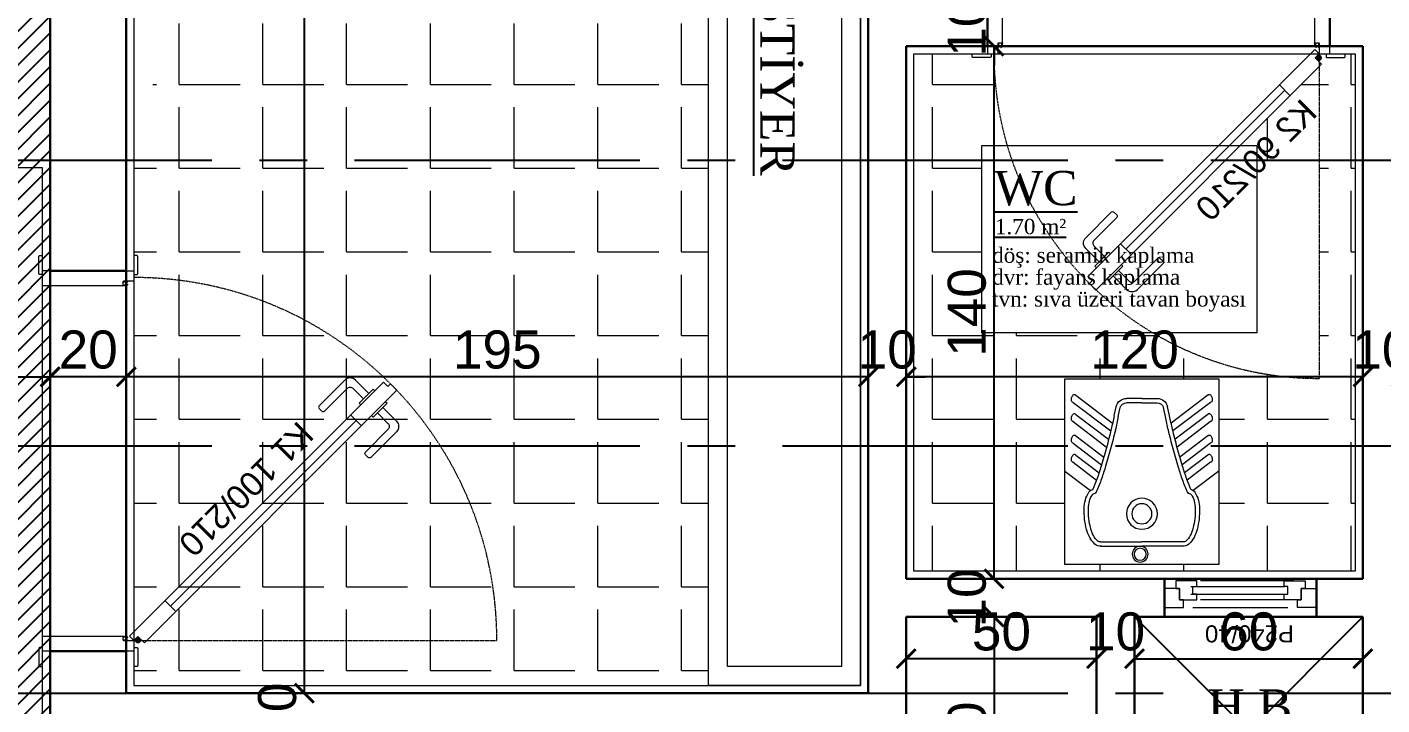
# Model space of a CAD drawing. Header units: millimetres. Extents: x 2778 to 13672, y 1832 to 5175.
# Drawn here: x 6415.5 to 6771.6, y 3662.1 to 3840.2 of the extents above; entities that cross this region are included whole.
import ezdxf

# ---------------------------------------------------------------- set-up
doc = ezdxf.new("R2010")
doc.units = ezdxf.units.MM
for name, pattern in [('CENTER2', [112.5, 75, -12.5, 12.5, -12.5]), ('DASHDOT2', [12.7, 6.35, -3.175, 0, -3.175]), ('DOTX2', [0.5, 0, -0.5])]:
    doc.linetypes.add(name, pattern=pattern)
for name, color, linetype in [('0-HSL-HTC', 7, 'Continuous'), ('7-DCR-FRN', 8, 'Continuous'), ('İÇÖLÇÜ', 7, 'Continuous'), ('Yazi', 7, 'Continuous')]:
    doc.layers.add(name, color=color, linetype=linetype)
for name, color, linetype, lineweight in [('aks', 251, 'DASHDOT2', 35), ('duvar', 232, 'Continuous', 30), ('ince', 37, 'Continuous', 0), ('iz', 1, 'DOTX2', 20), ('kapı', 3, 'Continuous', 18), ('pencere', 4, 'Continuous', 18), ('sıva iç', 21, 'Continuous', 0), ('tefriş', 252, 'Continuous', 5), ('yazı', 11, 'Continuous', 20), ('z - tarama', 251, 'Continuous', 18), ('ölçü dış', 192, 'Continuous', 20), ('ÖLÇÜ İÇ', 7, 'Continuous', 9)]:
    doc.layers.add(name, color=color, linetype=linetype, lineweight=lineweight)
doc.styles.get("Standard").update_dxf_attribs({"font": 'arial.ttf'})
doc.styles.add('Times roman', font='times.ttf')
doc.dimstyles.new('zulay iç ölçü', dxfattribs={"dimtxt": 10, "dimasz": 5, "dimexe": 0.18, "dimexo": 0, "dimgap": 2, "dimtad": 3, "dimdec": 0, "dimzin": 0, "dimdsep": 46, "dimtxsty": 'Standard', "dimblk": 'ARCHTICK', "dimcen": 0.09, "dimse1": 1, "dimse2": 1, "dimadec": 0, "dimazin": 0, "dimtfac": 1, "dimtdec": 0, "dimtix": 1, "dimtofl": 0, "dimtmove": 0, "dimatfit": 3, "dimldrblk": 'ARCHTICK', "dimfxl": 1, "dimtolj": 1, "dimtzin": 0, "dimarcsym": 0})
pattern_1 = [(0, (-1057024.51, 409725.164), (0, 22), [16, -6]), (90, (-1057024.51, 409725.164), (-22, 1e-15), [16, -6])]

# ---------------------------------------------------------------- blocks, each defined once
blk = doc.blocks.new('_ArchTick')
at = {"color": 0, "linetype": 'ByBlock', "const_width": 0.15}
blk.add_lwpolyline([(-0.5, -0.5), (0.5, 0.5)], dxfattribs=at)
blk = doc.blocks.new('*D2125')
at = {"layer": 'Defpoints', "color": 0, "transparency": 16777216}
for p in [(6669.64, 3685.23), (6669.6, 3625.23), (6669.64, 3625.23)]:
    blk.add_point(p, dxfattribs=at)
at = {"layer": 'ÖLÇÜ İÇ', "color": 0, "lineweight": -2, "transparency": 16777216}
blk.add_line((6669.64, 3685.23), (6669.64, 3625.23), dxfattribs=at)
at = {"layer": 'ÖLÇÜ İÇ', "color": 0, "lineweight": -2, "transparency": 16777216, "xscale": 5, "yscale": 5, "zscale": 5}
for p, rotation in [((6669.64, 3685.23), 90), ((6669.64, 3625.23), 270)]:
    blk.add_blockref('_ArchTick', p, dxfattribs=dict(at, rotation=rotation))
at = {"layer": 'ÖLÇÜ İÇ', "color": 0, "transparency": 16777216, "insert": (6662.54, 3655.23), "char_height": 10, "attachment_point": 5, "rotation": 90}
blk.add_mtext('\\A1;60', dxfattribs=at)
blk = doc.blocks.new('sadsfsfsf')
at = {"layer": 'ince'}
for p, q in [((0.7, 0), (-0.7, 0)), ((0, 0.7), (0, -0.7))]:
    blk.add_line(p, q, dxfattribs=at)
for radius in [0.6, 0.45]:
    blk.add_circle((0, 0), radius, dxfattribs=at)
blk = doc.blocks.new('eddeded')
at = {"layer": 'duvar'}
for p, q in [((-48.21, 54.38), (-38.21, 54.38)), ((-48.21, -35.62), (-38.21, -35.62))]:
    blk.add_line(p, q, dxfattribs=at)
at = {"layer": 'ince'}
blk.add_line((-26.6, -23.78), (15.13, 17.96), dxfattribs=at)
for points in [[(-50.21, 53.38), (-50.96, 53.38, -0.414214), (-51.21, 53.63), (-51.21, 58.13, -0.414214), (-50.96, 58.38), (-50.21, 58.38)], [(-36.21, 53.38), (-35.46, 53.38, 0.414214), (-35.21, 53.63), (-35.21, 58.13, 0.414214), (-35.46, 58.38), (-36.21, 58.38)], [(-50.21, -34.62), (-50.96, -34.62, 0.414214), (-51.21, -34.87), (-51.21, -39.37, 0.414214), (-50.96, -39.62), (-50.21, -39.62)], [(-36.21, -34.62), (-35.46, -34.62, -0.414214), (-35.21, -34.87), (-35.21, -39.37, -0.414214), (-35.46, -39.62), (-36.21, -39.62)]]:
    blk.add_lwpolyline(points, format="xyb", dxfattribs=at)
for points in [[(-39.11, 51.33), (-39.11, 50.38), (-37.81, 50.68), (-37.81, 50.81, -0.112206), (-37.91, 50.76), (-38.72, 50.57, -0.482314), (-39.02, 50.82), (-39.02, 51.24, -0.414214), (-38.77, 51.49), (-37.97, 51.49, -0.170049), (-37.81, 51.43), (-37.81, 51.58), (-38.86, 51.58, 0.414214)], [(17.08, 23.59), (18.49, 25), (14.96, 28.54, 0.414214), (12.13, 28.54), (5.41, 21.82, 0.414214), (5.41, 21.11), (6.12, 20.4, 0.414214), (6.83, 20.4), (12.84, 26.41, -0.414214), (14.25, 26.41)], [(20.76, 19.91), (22.17, 21.32), (25.71, 17.79, -0.414214), (25.71, 14.96), (18.99, 8.24, -0.414214), (18.28, 8.24), (17.58, 8.95, -0.414214), (17.58, 9.66), (23.59, 15.67, 0.414214), (23.59, 17.08)], [(-39.11, -31.62), (-39.11, -32.57, 0.414214), (-38.86, -32.82), (-37.81, -32.82), (-37.81, -32.67, -0.170049), (-37.97, -32.73), (-38.77, -32.73, -0.414214), (-39.02, -32.48), (-39.02, -32.06, -0.482314), (-38.72, -31.81), (-37.91, -32, -0.112206), (-37.81, -32.05), (-37.81, -31.92)]]:
    blk.add_lwpolyline(points, format="xyb", close=True, dxfattribs=at)
for points in [[(20.04, 25.7), (19.62, 26.12), (15.96, 22.47), (16.38, 22.04)], [(22.87, 22.87), (23.29, 22.44), (19.64, 18.79), (19.21, 19.21)]]:
    blk.add_lwpolyline(points, dxfattribs=at)
at = {"layer": 'iz', "ltscale": 0.1}
for p, q in [((-48.21, -35.62), (-48.21, 54.38)), ((-38.21, -35.62), (-38.21, 54.38)), ((-36.21, -32.82), (49.19, -32.82))]:
    blk.add_line(p, q, dxfattribs=at)
blk.add_arc((-36.22, -32.83), 85.41, 0.0042, 89.9958, dxfattribs=at)
at = {"layer": 'kapı'}
for p, q in [((13.72, 19.37), (16.54, 16.54)), ((-28.02, -22.36), (-25.19, -25.19))]:
    blk.add_line(p, q, dxfattribs=at)
for points in [[(-36.21, 54.38), (-36.21, 51.58), (-38.86, 51.58, 0.414214), (-39.11, 51.33), (-39.11, 50.38), (-50.21, 50.38), (-50.21, 54.38)], [(-50.21, -35.62), (-50.21, -31.62), (-39.11, -31.62), (-39.11, -32.57, 0.414214), (-38.86, -32.82), (-36.21, -32.82), (-36.21, -35.62), (-36.21, -35.62)]]:
    blk.add_lwpolyline(points, format="xyb", dxfattribs=at)
blk.add_lwpolyline([(-36.21, -32.82), (-35.15, -31.76), (-33.46, -33.46), (25.87, 25.87), (24.17, 27.57), (23.47, 26.86), (22.33, 27.99), (-37.35, -31.69), (-36.21, -32.82)], dxfattribs=at)
at = {"layer": 'sıva iç'}
for p, q in [((-48.21, 54.38), (-50.21, 54.38)), ((-38.21, 54.38), (-36.21, 54.38)), ((-48.21, -35.62), (-50.21, -35.62)), ((-36.21, -35.62), (-38.21, -35.62))]:
    blk.add_line(p, q, dxfattribs=at)
at = {"layer": 'ölçü dış'}
blk.add_line((-38.21, -35.62), (-48.21, -35.62), dxfattribs=at)
at = {"layer": 'ince', "rotation": 90}
blk.add_blockref('sadsfsfsf', (-35.15, -32.82), dxfattribs=at)
at = {"layer": 'yazı'}
blk.add_text('K2 90/210', height=6.328, rotation=45, dxfattribs=at).set_placement((-20.24, -32.71))
blk = doc.blocks.new('4545')
at = {"layer": 'duvar'}
for p, q in [((1011935.67, -373952.46), (1011935.67, -373932.46)), ((1012035.67, -373952.46), (1012035.67, -373932.46))]:
    blk.add_line(p, q, dxfattribs=at)
at = {"layer": 'ince'}
blk.add_line((1012023.82, -373920.85), (1011975.02, -373872.05), dxfattribs=at)
for points in [[(1011973.07, -373866.42), (1011971.65, -373865.01), (1011975.19, -373861.47, -0.414214), (1011978.02, -373861.47), (1011984.73, -373868.19, -0.414214), (1011984.73, -373868.9), (1011984.03, -373869.6, -0.414214), (1011983.32, -373869.6), (1011977.31, -373863.59, 0.414214), (1011975.89, -373863.59)], [(1011969.39, -373870.1), (1011967.98, -373868.68), (1011964.44, -373872.22, 0.414214), (1011964.44, -373875.05), (1011971.16, -373881.76, 0.414214), (1011971.86, -373881.76), (1011972.57, -373881.06, 0.414214), (1011972.57, -373880.35), (1011966.56, -373874.34, -0.414214), (1011966.56, -373872.93)], [(1011938.72, -373933.36), (1011939.67, -373933.36), (1011939.37, -373932.06), (1011939.24, -373932.06, -0.112206), (1011939.29, -373932.16), (1011939.47, -373932.97, -0.482314), (1011939.23, -373933.27), (1011938.81, -373933.27, -0.414214), (1011938.56, -373933.02), (1011938.56, -373932.22, -0.170049), (1011938.61, -373932.06), (1011938.47, -373932.06), (1011938.47, -373933.11, 0.414214)], [(1012031.67, -373933.36), (1012032.62, -373933.36, 0.414214), (1012032.87, -373933.11), (1012032.87, -373932.06), (1012032.72, -373932.06, -0.170049), (1012032.77, -373932.22), (1012032.77, -373933.02, -0.414214), (1012032.52, -373933.27), (1012032.1, -373933.27, -0.482314), (1012031.86, -373932.97), (1012032.05, -373932.16, -0.112206), (1012032.09, -373932.06), (1012031.97, -373932.06)]]:
    blk.add_lwpolyline(points, format="xyb", close=True, dxfattribs=at)
for points in [[(1011970.11, -373864.31), (1011970.53, -373863.89), (1011974.19, -373867.54), (1011973.76, -373867.97)], [(1011967.28, -373867.14), (1011966.85, -373867.56), (1011970.51, -373871.22), (1011970.93, -373870.79)]]:
    blk.add_lwpolyline(points, dxfattribs=at)
for points in [[(1011936.67, -373930.46), (1011936.67, -373929.71, 0.414214), (1011936.42, -373929.46), (1011931.92, -373929.46, 0.414214), (1011931.67, -373929.71), (1011931.67, -373930.46)], [(1012034.67, -373930.46), (1012034.67, -373929.71, -0.414214), (1012034.92, -373929.46), (1012039.42, -373929.46, -0.414214), (1012039.67, -373929.71), (1012039.67, -373930.46)], [(1011936.67, -373954.46), (1011936.67, -373955.21, -0.414214), (1011936.42, -373955.46), (1011931.92, -373955.46, -0.414214), (1011931.67, -373955.21), (1011931.67, -373954.46)], [(1012034.67, -373954.46), (1012034.67, -373955.21, 0.414214), (1012034.92, -373955.46), (1012039.42, -373955.46, 0.414214), (1012039.67, -373955.21), (1012039.67, -373954.46)]]:
    blk.add_lwpolyline(points, format="xyb", dxfattribs=at)
at = {"layer": 'iz', "ltscale": 0.1}
for p, q in [((1012032.87, -373930.46), (1012032.87, -373835.06)), ((1012035.67, -373932.46), (1011935.67, -373932.46)), ((1012035.67, -373952.46), (1011935.67, -373952.46))]:
    blk.add_line(p, q, dxfattribs=at)
blk.add_arc((1012032.87, -373930.46), 95.4, 90, 180, dxfattribs=at)
at = {"layer": 'kapı'}
for p, q in [((1011973.6, -373873.46), (1011976.43, -373870.63)), ((1012022.41, -373922.27), (1012025.24, -373919.44))]:
    blk.add_line(p, q, dxfattribs=at)
blk.add_lwpolyline([(1012032.87, -373930.46), (1012031.81, -373929.4), (1012033.5, -373927.71), (1011967.11, -373861.31), (1011965.41, -373863), (1011966.12, -373863.71), (1011964.98, -373864.84), (1012031.73, -373931.59), (1012032.87, -373930.46)], dxfattribs=at)
for points in [[(1011935.67, -373930.46), (1011938.47, -373930.46), (1011938.47, -373933.11, 0.414214), (1011938.72, -373933.36), (1011939.67, -373933.36), (1011939.67, -373954.46), (1011935.67, -373954.46)], [(1012035.67, -373954.46), (1012031.67, -373954.46), (1012031.67, -373933.36), (1012032.62, -373933.36, 0.414214), (1012032.87, -373933.11), (1012032.87, -373930.46), (1012035.67, -373930.46), (1012035.67, -373930.46)]]:
    blk.add_lwpolyline(points, format="xyb", dxfattribs=at)
at = {"layer": 'sıva iç'}
for p, q in [((1011935.67, -373932.46), (1011935.67, -373930.46)), ((1012035.67, -373930.46), (1012035.67, -373932.46)), ((1011935.67, -373952.46), (1011935.67, -373954.46)), ((1012035.67, -373952.46), (1012035.67, -373954.46))]:
    blk.add_line(p, q, dxfattribs=at)
at = {"layer": 'ince', "rotation": 180}
blk.add_blockref('sadsfsfsf', (1012032.87, -373929.4), dxfattribs=at)
at = {"layer": 'yazı'}
blk.add_text('K1 100/210', height=6.328, rotation=315, dxfattribs=at).set_placement((1011974.88, -373887.22))
blk = doc.blocks.new('cvbhmgmh')
at = {"layer": 'tefriş'}
for p, q in [((24.25, 0), (-24.25, 0)), ((-24.25, 0), (-24.25, -58.5)), ((24.25, -58.5), (24.25, 0)), ((-12.98, -5.83), (0, -5.83)), ((-12.98, -7.17), (0, -7.17)), ((12.98, -5.83), (0, -5.83)), ((12.98, -7.17), (0, -7.17)), ((-24.25, -29.39), (-16.2, -23.29)), ((-14.62, -22.5), (-14.75, -22.5)), ((14.62, -22.5), (14.75, -22.5)), ((24.25, -29.39), (16.2, -23.29)), ((-21.68, -32.22), (-14.27, -26.61)), ((-20.82, -34.49), (-13.48, -28.94)), ((20.82, -34.49), (13.48, -28.94)), ((21.68, -32.22), (14.27, -26.61)), ((-21.68, -38.25), (-12.7, -31.46)), ((-20.82, -40.53), (-11.99, -33.85)), ((20.82, -40.53), (11.99, -33.85)), ((21.68, -38.25), (12.7, -31.46)), ((-21.68, -45.04), (-11.1, -37.04)), ((21.68, -45.04), (11.1, -37.04)), ((-21.68, -51.08), (-9.81, -42.09)), ((-20.82, -47.32), (-10.46, -39.48)), ((21.68, -51.08), (9.81, -42.09)), ((20.82, -47.32), (10.46, -39.48)), ((-20.82, -53.35), (-9.23, -44.58)), ((-8.74, -46.93), (-8.09, -49.75)), ((-7.43, -46.63), (-6.79, -49.45)), ((7.43, -46.63), (6.79, -49.45)), ((8.74, -46.93), (8.09, -49.75)), ((20.82, -53.35), (9.23, -44.58)), ((0, -51), (-4.84, -51)), ((0, -51), (4.84, -51)), ((0, -52.34), (-4.84, -52.34)), ((0, -52.34), (4.84, -52.34)), ((-24.25, -58.5), (24.25, -58.5))]:
    blk.add_line(p, q, dxfattribs=at)
for centre, radius in [((-0.53, -3.27), 2.51), ((-0.53, -3.27), 1.89), ((0, -16), 4.88), ((0, -16), 3.16)]:
    blk.add_circle(centre, radius, dxfattribs=at)
for centre, radius, start, end in [((-10.06, -11.81), 7.15, 131.6261, 153.1042), ((-10.06, -11.81), 5.82, 131.6261, 153.1042), ((-13.12, -8.37), 2.55, 83.4266, 131.6261), ((-13.12, -8.37), 1.21, 83.4266, 131.6261), ((13.12, -8.37), 2.55, 48.3739, 96.5734), ((13.12, -8.37), 1.21, 48.3739, 96.5734), ((10.06, -11.81), 5.82, 26.8958, 48.3739), ((10.06, -11.81), 7.15, 26.8958, 48.3739), ((3.95, -16.89), 22.13, 164.705, 173.4266), ((-4.75, -14.51), 13.11, 153.1042, 164.705), ((3.95, -16.89), 20.8, 164.705, 173.4266), ((-4.75, -14.51), 11.77, 153.1042, 164.705), ((4.75, -14.51), 11.77, 15.295, 26.8958), ((-3.95, -16.89), 20.8, 6.5734, 15.295), ((4.75, -14.51), 13.11, 15.295, 26.8958), ((-3.95, -16.89), 22.13, 6.5734, 15.295), ((3.95, -16.89), 22.13, 173.4266, 182.1481), ((3.95, -16.89), 20.8, 173.4266, 182.1481), ((-3.95, -16.89), 20.8, 357.8519, 6.5734), ((-3.95, -16.89), 22.13, 357.8519, 6.5734), ((-5.07, -17.23), 13.11, 182.1481, 193.749), ((-10.85, -18.64), 7.15, 193.749, 215.2271), ((-5.07, -17.23), 11.77, 182.1481, 193.749), ((-10.85, -18.64), 5.82, 193.749, 215.2271), ((10.85, -18.64), 5.82, 324.7729, 346.251), ((5.07, -17.23), 11.77, 346.251, 357.8519), ((10.85, -18.64), 7.15, 324.7729, 346.251), ((5.07, -17.23), 13.11, 346.251, 357.8519), ((-14.61, -21.3), 2.55, 215.2271, 250.9857), ((-14.61, -21.3), 1.21, 215.2271, 263.4266), ((-52.37, -40.26), 40.46, 19.2527, 24.1501), ((-14.69, -22.74), 0.248, 74.8258, 105.1742), ((-14.69, -22.74), 0.248, 24.9415, 74.8258), ((-52.37, -40.26), 41.8, 19.2527, 24.9415), ((52.37, -40.26), 41.8, 155.0585, 160.7473), ((52.37, -40.26), 40.46, 155.8499, 160.7473), ((14.69, -22.74), 0.248, 105.1742, 155.0585), ((14.69, -22.74), 0.248, 74.8258, 105.1742), ((14.61, -21.3), 1.21, 276.5734, 324.7729), ((14.61, -21.3), 2.55, 289.0143, 324.7729), ((-111.11, -60.78), 102.69, 16.8659, 19.2527), ((-111.11, -60.78), 104.03, 16.8659, 19.2527), ((111.11, -60.78), 104.03, 160.7473, 163.1341), ((111.11, -60.78), 102.69, 160.7473, 163.1341), ((-20.74, -33.17), 1.46, 161.3493, 178.1131), ((-20.02, -33.19), 2.19, 178.1131, 191.7977), ((-20.02, -33.19), 2.19, 191.7977, 205.4823), ((-21.23, -33), 0.945, 136.968, 161.3493), ((-20.67, -33.5), 1.46, 205.4823, 222.2461), ((-21.59, -32.67), 0.462, 101.7977, 136.968), ((-209.7, -90.67), 205.71, 15.1742, 16.8659), ((-209.7, -90.67), 207.05, 15.1742, 16.8659), ((209.7, -90.67), 207.05, 163.1341, 164.8258), ((209.7, -90.67), 205.71, 163.1341, 164.8258), ((21.59, -32.67), 0.462, 43.032, 78.2023), ((20.67, -33.5), 1.46, 317.7539, 334.5177), ((21.23, -33), 0.945, 18.6507, 43.032), ((20.02, -33.19), 2.19, 334.5177, 348.2023), ((20.74, -33.17), 1.46, 1.8869, 18.6507), ((20.02, -33.19), 2.19, 348.2023, 1.8869), ((-21.23, -39.04), 0.945, 136.968, 161.3493), ((-21.59, -38.71), 0.462, 101.7977, 136.968), ((-21.05, -33.85), 0.945, 222.2461, 246.6274), ((-21.25, -34.29), 0.462, 246.6274, 281.7977), ((-21.25, -34.29), 0.462, 281.7977, 316.968), ((-21.6, -33.96), 0.945, 316.968, 326.1177), ((-209.7, -90.67), 205.71, 13.4824, 15.1742), ((-209.7, -90.67), 207.05, 13.4824, 15.1742), ((209.7, -90.67), 207.05, 164.8258, 166.5176), ((209.7, -90.67), 205.71, 164.8258, 166.5176), ((21.6, -33.96), 0.945, 213.8823, 223.032), ((21.25, -34.29), 0.462, 223.032, 258.2023), ((21.25, -34.29), 0.462, 258.2023, 293.3726), ((21.05, -33.85), 0.945, 293.3726, 317.7539), ((21.59, -38.71), 0.462, 43.032, 78.2023), ((21.23, -39.04), 0.945, 18.6507, 43.032), ((-20.74, -39.2), 1.46, 161.3493, 178.1131), ((-20.02, -39.22), 2.19, 178.1131, 191.7977), ((-20.02, -39.22), 2.19, 191.7977, 205.4823), ((-20.67, -39.54), 1.46, 205.4823, 222.2461), ((-21.05, -39.88), 0.945, 222.2461, 246.6274), ((-21.25, -40.33), 0.462, 246.6274, 281.7977), ((-21.25, -40.33), 0.462, 281.7977, 316.968), ((-21.6, -40), 0.945, 316.968, 326.1177), ((-109.52, -66.65), 104.03, 11.0956, 13.4824), ((109.52, -66.65), 104.03, 166.5176, 168.9044), ((21.6, -40), 0.945, 213.8823, 223.032), ((21.25, -40.33), 0.462, 223.032, 258.2023), ((21.25, -40.33), 0.462, 258.2023, 293.3726), ((21.05, -39.88), 0.945, 293.3726, 317.7539), ((20.67, -39.54), 1.46, 317.7539, 334.5177), ((20.02, -39.22), 2.19, 334.5177, 348.2023), ((20.74, -39.2), 1.46, 1.8869, 18.6507), ((20.02, -39.22), 2.19, 348.2023, 1.8869), ((-20.74, -45.99), 1.46, 161.3493, 178.1131), ((-20.02, -46.01), 2.19, 178.1131, 191.7977), ((-20.02, -46.01), 2.19, 191.7977, 205.4823), ((-21.23, -45.83), 0.945, 136.968, 161.3493), ((-20.67, -46.33), 1.46, 205.4823, 222.2461), ((-21.59, -45.5), 0.462, 101.7977, 136.968), ((-109.52, -66.65), 102.69, 11.0956, 13.4824), ((109.52, -66.65), 102.69, 166.5176, 168.9044), ((21.59, -45.5), 0.462, 43.032, 78.2023), ((20.67, -46.33), 1.46, 317.7539, 334.5177), ((21.23, -45.83), 0.945, 18.6507, 43.032), ((20.02, -46.01), 2.19, 334.5177, 348.2023), ((20.74, -45.99), 1.46, 1.8869, 18.6507), ((20.02, -46.01), 2.19, 348.2023, 1.8869), ((-21.23, -51.86), 0.945, 136.968, 161.3493), ((-21.59, -51.53), 0.462, 101.7977, 136.968), ((-21.05, -46.67), 0.945, 222.2461, 246.6274), ((-21.25, -47.12), 0.462, 246.6274, 281.7977), ((-21.25, -47.12), 0.462, 281.7977, 316.968), ((-21.6, -46.79), 0.945, 316.968, 326.1177), ((-4.84, -49), 3.34, 192.9449, 270), ((-4.84, -49), 2, 192.9449, 270), ((4.84, -49), 2, 270, 347.0551), ((4.84, -49), 3.34, 270, 347.0551), ((21.6, -46.79), 0.945, 213.8823, 223.032), ((21.25, -47.12), 0.462, 223.032, 258.2023), ((21.25, -47.12), 0.462, 258.2023, 293.3726), ((21.05, -46.67), 0.945, 293.3726, 317.7539), ((21.59, -51.53), 0.462, 43.032, 78.2023), ((21.23, -51.86), 0.945, 18.6507, 43.032), ((-20.74, -52.03), 1.46, 161.3493, 178.1131), ((-20.02, -52.05), 2.19, 178.1131, 191.7977), ((-20.02, -52.05), 2.19, 191.7977, 205.4823), ((-20.67, -52.36), 1.46, 205.4823, 222.2461), ((-21.05, -52.71), 0.945, 222.2461, 246.6274), ((-21.25, -53.15), 0.462, 246.6274, 281.7977), ((-21.25, -53.15), 0.462, 281.7977, 316.968), ((-21.6, -52.82), 0.945, 316.968, 326.1177), ((21.6, -52.82), 0.945, 213.8823, 223.032), ((21.25, -53.15), 0.462, 223.032, 258.2023), ((21.25, -53.15), 0.462, 258.2023, 293.3726), ((21.05, -52.71), 0.945, 293.3726, 317.7539), ((20.67, -52.36), 1.46, 317.7539, 334.5177), ((20.02, -52.05), 2.19, 334.5177, 348.2023), ((20.74, -52.03), 1.46, 1.8869, 18.6507), ((20.02, -52.05), 2.19, 348.2023, 1.8869)]:
    blk.add_arc(centre, radius, start, end, dxfattribs=at)
blk = doc.blocks.new('*U318')
at = {"layer": '7-DCR-FRN', "lineweight": 9}
for points in [[(350, 40), (350, 0), (0, 0), (0, 40)], [(350, 40), (350, 0), (0, 0), (0, 40)], [(345, 35), (345, 5), (5, 5), (5, 35)]]:
    blk.add_lwpolyline(points, close=True, dxfattribs=at)
blk = doc.blocks.new('*D2379')
at = {"layer": 'Defpoints', "color": 0, "transparency": 16777216}
for p in [(6486.7, 3665.23), (6488.38, 3665.23), (6486.7, 3655.23)]:
    blk.add_point(p, dxfattribs=at)
at = {"layer": 'ÖLÇÜ İÇ', "color": 0, "lineweight": -2, "transparency": 16777216}
for p, q in [((6488.38, 3665.23), (6488.38, 3670.23)), ((6488.38, 3655.23), (6488.38, 3650.23))]:
    blk.add_line(p, q, dxfattribs=at)
at = {"layer": 'ÖLÇÜ İÇ', "color": 0, "lineweight": -2, "transparency": 16777216, "xscale": 5, "yscale": 5, "zscale": 5}
for p, rotation in [((6488.38, 3665.23), 270), ((6488.38, 3655.23), 90)]:
    blk.add_blockref('_ArchTick', p, dxfattribs=dict(at, rotation=rotation))
at = {"layer": 'ÖLÇÜ İÇ', "color": 0, "transparency": 16777216, "insert": (6481.28, 3660.23), "char_height": 10, "attachment_point": 5, "rotation": 90}
blk.add_mtext('\\A1;10', dxfattribs=at)
blk = doc.blocks.new('*D2380')
at = {"layer": 'Defpoints', "color": 0, "transparency": 16777216}
for p in [(6488.38, 4145.23), (6488.38, 4145.23), (6486.7, 3665.23)]:
    blk.add_point(p, dxfattribs=at)
at = {"layer": 'ÖLÇÜ İÇ', "color": 0, "lineweight": -2, "transparency": 16777216}
blk.add_line((6488.38, 3665.23), (6488.38, 4145.23), dxfattribs=at)
at = {"layer": 'ÖLÇÜ İÇ', "color": 0, "lineweight": -2, "transparency": 16777216, "xscale": 5, "yscale": 5, "zscale": 5}
for p, rotation in [((6488.38, 4145.23), 90), ((6488.38, 3665.23), 270)]:
    blk.add_blockref('_ArchTick', p, dxfattribs=dict(at, rotation=rotation))
at = {"layer": 'ÖLÇÜ İÇ', "color": 0, "transparency": 16777216, "insert": (6481.28, 3905.23), "char_height": 10, "attachment_point": 5, "rotation": 90}
blk.add_mtext('\\A1;480', dxfattribs=at)
blk = doc.blocks.new('*D2384')
at = {"layer": 'Defpoints', "color": 0, "transparency": 16777216}
for p in [(6669.64, 3695.23), (6669.64, 3695.23), (6669.6, 3685.23)]:
    blk.add_point(p, dxfattribs=at)
at = {"layer": 'ÖLÇÜ İÇ', "color": 0, "lineweight": -2, "transparency": 16777216}
for p, q in [((6669.64, 3695.23), (6669.64, 3700.23)), ((6669.64, 3685.23), (6669.64, 3680.23))]:
    blk.add_line(p, q, dxfattribs=at)
at = {"layer": 'ÖLÇÜ İÇ', "color": 0, "lineweight": -2, "transparency": 16777216, "xscale": 5, "yscale": 5, "zscale": 5}
for p, rotation in [((6669.64, 3695.23), 270), ((6669.64, 3685.23), 90)]:
    blk.add_blockref('_ArchTick', p, dxfattribs=dict(at, rotation=rotation))
at = {"layer": 'ÖLÇÜ İÇ', "color": 0, "transparency": 16777216, "insert": (6662.54, 3690.23), "char_height": 10, "attachment_point": 5, "rotation": 90}
blk.add_mtext('\\A1;10', dxfattribs=at)
blk = doc.blocks.new('*D2385')
at = {"layer": 'Defpoints', "color": 0, "transparency": 16777216}
for p in [(6664.11, 3835.23), (6669.64, 3835.23), (6669.64, 3695.23)]:
    blk.add_point(p, dxfattribs=at)
at = {"layer": 'ÖLÇÜ İÇ', "color": 0, "lineweight": -2, "transparency": 16777216}
blk.add_line((6669.64, 3695.23), (6669.64, 3835.23), dxfattribs=at)
at = {"layer": 'ÖLÇÜ İÇ', "color": 0, "lineweight": -2, "transparency": 16777216, "xscale": 5, "yscale": 5, "zscale": 5}
for p, rotation in [((6669.64, 3835.23), 90), ((6669.64, 3695.23), 270)]:
    blk.add_blockref('_ArchTick', p, dxfattribs=dict(at, rotation=rotation))
at = {"layer": 'ÖLÇÜ İÇ', "color": 0, "transparency": 16777216, "insert": (6662.54, 3765.23), "char_height": 10, "attachment_point": 5, "rotation": 90}
blk.add_mtext('\\A1;140', dxfattribs=at)
blk = doc.blocks.new('*D2386')
at = {"layer": 'Defpoints', "color": 0, "transparency": 16777216}
for p in [(6662.86, 3845.23), (6669.64, 3845.23), (6664.11, 3835.23)]:
    blk.add_point(p, dxfattribs=at)
at = {"layer": 'ÖLÇÜ İÇ', "color": 0, "lineweight": -2, "transparency": 16777216}
for p, q in [((6669.64, 3845.23), (6669.64, 3850.23)), ((6669.64, 3835.23), (6669.64, 3830.23))]:
    blk.add_line(p, q, dxfattribs=at)
at = {"layer": 'ÖLÇÜ İÇ', "color": 0, "lineweight": -2, "transparency": 16777216, "xscale": 5, "yscale": 5, "zscale": 5}
for p, rotation in [((6669.64, 3845.23), 270), ((6669.64, 3835.23), 90)]:
    blk.add_blockref('_ArchTick', p, dxfattribs=dict(at, rotation=rotation))
at = {"layer": 'ÖLÇÜ İÇ', "color": 0, "transparency": 16777216, "insert": (6662.54, 3840.23), "char_height": 10, "attachment_point": 5, "rotation": 90}
blk.add_mtext('\\A1;10', dxfattribs=at)
blk = doc.blocks.new('*D2299')
at = {"layer": 'Defpoints', "color": 0, "transparency": 16777216}
for p in [(6766.58, 3748.33), (6766.58, 3748.33), (6776.58, 3748.33)]:
    blk.add_point(p, dxfattribs=at)
at = {"layer": 'ÖLÇÜ İÇ', "color": 0, "lineweight": -2, "transparency": 16777216}
for p, q in [((6766.58, 3748.33), (6761.58, 3748.33)), ((6776.58, 3748.33), (6781.58, 3748.33))]:
    blk.add_line(p, q, dxfattribs=at)
at = {"layer": 'ÖLÇÜ İÇ', "color": 0, "lineweight": -2, "transparency": 16777216, "xscale": 5, "yscale": 5, "zscale": 5}
blk.add_blockref('_ArchTick', (6766.58, 3748.33), dxfattribs=at)
at = {"layer": 'ÖLÇÜ İÇ', "color": 0, "lineweight": -2, "transparency": 16777216, "xscale": 5, "yscale": 5, "zscale": 5, "rotation": 180}
blk.add_blockref('_ArchTick', (6776.58, 3748.33), dxfattribs=at)
at = {"layer": 'ÖLÇÜ İÇ', "color": 0, "transparency": 16777216, "insert": (6771.58, 3755.44), "char_height": 10, "attachment_point": 5}
blk.add_mtext('\\A1;10', dxfattribs=at)
blk = doc.blocks.new('*D2300')
at = {"layer": 'Defpoints', "color": 0, "transparency": 16777216}
for p in [(6646.58, 3748.33), (6646.58, 3748.33), (6766.58, 3748.33)]:
    blk.add_point(p, dxfattribs=at)
at = {"layer": 'ÖLÇÜ İÇ', "color": 0, "lineweight": -2, "transparency": 16777216}
blk.add_line((6766.58, 3748.33), (6646.58, 3748.33), dxfattribs=at)
at = {"layer": 'ÖLÇÜ İÇ', "color": 0, "lineweight": -2, "transparency": 16777216, "xscale": 5, "yscale": 5, "zscale": 5, "rotation": 180}
blk.add_blockref('_ArchTick', (6646.58, 3748.33), dxfattribs=at)
at = {"layer": 'ÖLÇÜ İÇ', "color": 0, "lineweight": -2, "transparency": 16777216, "xscale": 5, "yscale": 5, "zscale": 5}
blk.add_blockref('_ArchTick', (6766.58, 3748.33), dxfattribs=at)
at = {"layer": 'ÖLÇÜ İÇ', "color": 0, "transparency": 16777216, "insert": (6706.58, 3755.44), "char_height": 10, "attachment_point": 5}
blk.add_mtext('\\A1;120', dxfattribs=at)
blk = doc.blocks.new('*D2301')
at = {"layer": 'Defpoints', "color": 0, "transparency": 16777216}
for p in [(6636.58, 3748.33), (6636.58, 3748.33), (6646.58, 3748.33)]:
    blk.add_point(p, dxfattribs=at)
at = {"layer": 'ÖLÇÜ İÇ', "color": 0, "lineweight": -2, "transparency": 16777216}
for p, q in [((6636.58, 3748.33), (6631.58, 3748.33)), ((6646.58, 3748.33), (6651.58, 3748.33))]:
    blk.add_line(p, q, dxfattribs=at)
at = {"layer": 'ÖLÇÜ İÇ', "color": 0, "lineweight": -2, "transparency": 16777216, "xscale": 5, "yscale": 5, "zscale": 5}
blk.add_blockref('_ArchTick', (6636.58, 3748.33), dxfattribs=at)
at = {"layer": 'ÖLÇÜ İÇ', "color": 0, "lineweight": -2, "transparency": 16777216, "xscale": 5, "yscale": 5, "zscale": 5, "rotation": 180}
blk.add_blockref('_ArchTick', (6646.58, 3748.33), dxfattribs=at)
at = {"layer": 'ÖLÇÜ İÇ', "color": 0, "transparency": 16777216, "insert": (6641.58, 3755.44), "char_height": 10, "attachment_point": 5}
blk.add_mtext('\\A1;10', dxfattribs=at)
blk = doc.blocks.new('*D2302')
at = {"layer": 'Defpoints', "color": 0, "transparency": 16777216}
for p in [(6441.58, 3748.33), (6441.58, 3748.33), (6636.58, 3748.33)]:
    blk.add_point(p, dxfattribs=at)
at = {"layer": 'ÖLÇÜ İÇ', "color": 0, "lineweight": -2, "transparency": 16777216}
blk.add_line((6636.58, 3748.33), (6441.58, 3748.33), dxfattribs=at)
at = {"layer": 'ÖLÇÜ İÇ', "color": 0, "lineweight": -2, "transparency": 16777216, "xscale": 5, "yscale": 5, "zscale": 5, "rotation": 180}
blk.add_blockref('_ArchTick', (6441.58, 3748.33), dxfattribs=at)
at = {"layer": 'ÖLÇÜ İÇ', "color": 0, "lineweight": -2, "transparency": 16777216, "xscale": 5, "yscale": 5, "zscale": 5}
blk.add_blockref('_ArchTick', (6636.58, 3748.33), dxfattribs=at)
at = {"layer": 'ÖLÇÜ İÇ', "color": 0, "transparency": 16777216, "insert": (6539.08, 3755.44), "char_height": 10, "attachment_point": 5}
blk.add_mtext('\\A1;195', dxfattribs=at)
blk = doc.blocks.new('*D2303')
at = {"layer": 'Defpoints', "color": 0, "transparency": 16777216}
for p in [(6421.58, 3748.33), (6421.58, 3748.33), (6441.58, 3748.33)]:
    blk.add_point(p, dxfattribs=at)
at = {"layer": 'ÖLÇÜ İÇ', "color": 0, "lineweight": -2, "transparency": 16777216}
blk.add_line((6441.58, 3748.33), (6421.58, 3748.33), dxfattribs=at)
at = {"layer": 'ÖLÇÜ İÇ', "color": 0, "lineweight": -2, "transparency": 16777216, "xscale": 5, "yscale": 5, "zscale": 5, "rotation": 180}
blk.add_blockref('_ArchTick', (6421.58, 3748.33), dxfattribs=at)
at = {"layer": 'ÖLÇÜ İÇ', "color": 0, "lineweight": -2, "transparency": 16777216, "xscale": 5, "yscale": 5, "zscale": 5}
blk.add_blockref('_ArchTick', (6441.58, 3748.33), dxfattribs=at)
at = {"layer": 'ÖLÇÜ İÇ', "color": 0, "transparency": 16777216, "insert": (6431.58, 3755.44), "char_height": 10, "attachment_point": 5}
blk.add_mtext('\\A1;20', dxfattribs=at)
blk = doc.blocks.new('*D2304')
at = {"layer": 'Defpoints', "color": 0, "transparency": 16777216}
for p in [(6646.58, 3674.27), (6646.58, 3670.23), (6696.58, 3670.23)]:
    blk.add_point(p, dxfattribs=at)
at = {"layer": 'ÖLÇÜ İÇ', "color": 0, "lineweight": -2, "transparency": 16777216}
blk.add_line((6696.58, 3674.27), (6646.58, 3674.27), dxfattribs=at)
at = {"layer": 'ÖLÇÜ İÇ', "color": 0, "lineweight": -2, "transparency": 16777216, "xscale": 5, "yscale": 5, "zscale": 5, "rotation": 180}
blk.add_blockref('_ArchTick', (6646.58, 3674.27), dxfattribs=at)
at = {"layer": 'ÖLÇÜ İÇ', "color": 0, "lineweight": -2, "transparency": 16777216, "xscale": 5, "yscale": 5, "zscale": 5}
blk.add_blockref('_ArchTick', (6696.58, 3674.27), dxfattribs=at)
at = {"layer": 'ÖLÇÜ İÇ', "color": 0, "transparency": 16777216, "insert": (6671.58, 3681.37), "char_height": 10, "attachment_point": 5}
blk.add_mtext('\\A1;50', dxfattribs=at)
blk = doc.blocks.new('HJHJJKJK')
at = {"layer": 'duvar'}
for p, q in [((755300.98, -267417.82), (755300.98, -267427.82)), ((755340.98, -267417.82), (755340.98, -267427.82))]:
    blk.add_line(p, q, dxfattribs=at)
at = {"layer": 'ince'}
for p, q in [((755333.48, -267420.32), (755308.48, -267420.32)), ((755306.98, -267422.32), (755331.48, -267422.32)), ((755306.98, -267427.32), (755331.48, -267427.32))]:
    blk.add_line(p, q, dxfattribs=at)
for points in [[(755333.98, -267423.82), (755309.48, -267423.82)], [(755333.98, -267425.82), (755309.48, -267425.82)]]:
    blk.add_lwpolyline(points, dxfattribs=at)
at = {"layer": 'iz'}
for p, q in [((755300.98, -267417.82), (755340.98, -267417.82)), ((755340.98, -267427.82), (755300.98, -267427.82))]:
    blk.add_line(p, q, dxfattribs=at)
at = {"layer": 'pencere'}
for points in [[(755300.98, -267420.32), (755305.98, -267420.32), (755305.98, -267422.32), (755304.98, -267422.32), (755304.98, -267425.32), (755300.98, -267425.32)], [(755340.98, -267420.32), (755335.98, -267420.32), (755335.98, -267422.32), (755336.98, -267422.32), (755336.98, -267425.32), (755340.98, -267425.32)]]:
    blk.add_lwpolyline(points, dxfattribs=at)
for points in [[(755303.98, -267425.32), (755304.98, -267425.32), (755304.98, -267422.32), (755309.48, -267422.32), (755309.48, -267423.82), (755308.48, -267423.82), (755308.48, -267425.82), (755309.48, -267425.82), (755309.48, -267427.32), (755303.98, -267427.32)], [(755337.98, -267425.32), (755336.98, -267425.32), (755336.98, -267422.32), (755332.48, -267422.32), (755332.48, -267423.82), (755333.48, -267423.82), (755333.48, -267425.82), (755332.48, -267425.82), (755332.48, -267427.32), (755337.98, -267427.32)]]:
    blk.add_lwpolyline(points, close=True, dxfattribs=at)
at = {"layer": 'yazı'}
blk.add_text('P240/40', height=4.491, dxfattribs=at).set_placement((755306.93, -267415.63))
blk = doc.blocks.new('*D2339')
at = {"layer": 'Defpoints', "color": 0, "transparency": 16777216}
for p in [(6696.58, 3674.27), (6706.58, 3674.27), (6706.58, 3674.27)]:
    blk.add_point(p, dxfattribs=at)
at = {"layer": 'ÖLÇÜ İÇ', "color": 0, "lineweight": -2, "transparency": 16777216}
for p, q in [((6696.58, 3674.27), (6691.58, 3674.27)), ((6706.58, 3674.27), (6711.58, 3674.27))]:
    blk.add_line(p, q, dxfattribs=at)
at = {"layer": 'ÖLÇÜ İÇ', "color": 0, "lineweight": -2, "transparency": 16777216, "xscale": 5, "yscale": 5, "zscale": 5}
blk.add_blockref('_ArchTick', (6696.58, 3674.27), dxfattribs=at)
at = {"layer": 'ÖLÇÜ İÇ', "color": 0, "lineweight": -2, "transparency": 16777216, "xscale": 5, "yscale": 5, "zscale": 5, "rotation": 180}
blk.add_blockref('_ArchTick', (6706.58, 3674.27), dxfattribs=at)
at = {"layer": 'ÖLÇÜ İÇ', "color": 0, "transparency": 16777216, "insert": (6701.58, 3681.37), "char_height": 10, "attachment_point": 5}
blk.add_mtext('\\A1;10', dxfattribs=at)
blk = doc.blocks.new('*D2340')
at = {"layer": 'Defpoints', "color": 0, "transparency": 16777216}
for p in [(6706.58, 3674.27), (6766.58, 3674.27), (6766.58, 3674.27)]:
    blk.add_point(p, dxfattribs=at)
at = {"layer": 'ÖLÇÜ İÇ', "color": 0, "lineweight": -2, "transparency": 16777216}
blk.add_line((6706.58, 3674.27), (6766.58, 3674.27), dxfattribs=at)
at = {"layer": 'ÖLÇÜ İÇ', "color": 0, "lineweight": -2, "transparency": 16777216, "xscale": 5, "yscale": 5, "zscale": 5, "rotation": 180}
blk.add_blockref('_ArchTick', (6706.58, 3674.27), dxfattribs=at)
at = {"layer": 'ÖLÇÜ İÇ', "color": 0, "lineweight": -2, "transparency": 16777216, "xscale": 5, "yscale": 5, "zscale": 5}
blk.add_blockref('_ArchTick', (6766.58, 3674.27), dxfattribs=at)
at = {"layer": 'ÖLÇÜ İÇ', "color": 0, "transparency": 16777216, "insert": (6736.58, 3681.37), "char_height": 10, "attachment_point": 5}
blk.add_mtext('\\A1;60', dxfattribs=at)

msp = doc.modelspace()

# ---------------------------------------------------------------- hatches: boundary and pattern name
at = {"layer": '0-HSL-HTC'}
h = msp.add_hatch(dxfattribs=at)
h.set_pattern_fill('ANSI31', color=2, scale=25)
h.set_pattern_definition([(45, (-1057024.509, 409725.164), (-2.209708691, 2.209708691), [])])
h.paths.add_polyline_path([(6411.58, 4690.23), (6421.58, 4690.23), (6421.58, 2620.23), (6411.58, 2620.23)])
at = {"layer": 'z - tarama', "true_color": 0xffffff}
h = msp.add_hatch(dxfattribs=at)
h.set_pattern_fill('ANGLE', scale=80, style=0)
h.set_pattern_definition(pattern_1)
h.paths.add_polyline_path([(7356.58, 4105.23), (7464.58, 4105.23), (7464.58, 4113.87), (7463.58, 4113.87), (7463.58, 4118.87), (7464.58, 4118.87), (7464.58, 4233.23), (7442.24, 4233.23), (7442.24, 4232.23), (7437.24, 4232.23), (7437.24, 4233.23), (7434.24, 4233.23), (7356.58, 4233.23)])
h.paths.add_polyline_path([(7356.58, 4060.23), (7464.58, 4060.23), (7464.58, 4105.23), (7356.58, 4105.23)])
h.paths.add_polyline_path([(7356.58, 4017.23), (7359.64, 4017.23), (7359.64, 4018.23), (7364.64, 4018.23), (7364.64, 4017.23), (7367.64, 4017.23), (7452.64, 4017.23), (7452.64, 4018.23), (7457.64, 4018.23), (7457.64, 4017.23), (7464.58, 4017.23), (7464.58, 4020.87), (7463.58, 4020.87), (7463.58, 4025.87), (7464.58, 4025.87), (7464.58, 4028.87), (7464.58, 4060.23), (7356.58, 4060.23)])
h.paths.add_polyline_path([(7031.58, 4017.23), (7069.16, 4017.23), (7069.16, 4018.23), (7074.16, 4018.23), (7074.16, 4017.23), (7077.16, 4017.23), (7162.16, 4017.23), (7162.16, 4018.23), (7167.16, 4018.23), (7167.16, 4017.23), (7356.58, 4017.23), (7356.58, 4060.23), (7031.58, 4060.23)])
h.paths.add_polyline_path([(7031.58, 4060.23), (7356.58, 4060.23), (7356.58, 4105.23), (7031.58, 4105.23)])
h.paths.add_polyline_path([(7031.58, 4105.23), (7356.58, 4105.23), (7356.58, 4235.23), (7341.58, 4235.23), (7341.58, 4145.23), (7031.58, 4145.23)])
h.paths.add_polyline_path([(7344.49, 4232.23), (7349.24, 4232.23), (7349.24, 4232.48, -0.414214), (7348.99, 4232.23), (7344.24, 4232.23), (7344.24, 4232.48, 0.414214)], flags=16)
h.paths.add_polyline_path([(6926.58, 4105.23), (7031.58, 4105.23), (7031.58, 4143.23), (6994.69, 4143.23), (6994.69, 4142.23), (6989.69, 4142.23), (6989.69, 4143.23), (6986.69, 4143.23), (6926.58, 4143.23)])
h.paths.add_polyline_path([(6926.58, 4060.23), (7031.58, 4060.23), (7031.58, 4105.23), (6926.58, 4105.23)])
h.paths.add_polyline_path([(6926.58, 4017.23), (7031.58, 4017.23), (7031.58, 4060.23), (6926.58, 4060.23)])
h.paths.add_polyline_path([(6881.58, 4017.23), (6926.58, 4017.23), (6926.58, 4060.23), (6881.58, 4060.23)])
h.paths.add_polyline_path([(6881.58, 4060.23), (6926.58, 4060.23), (6926.58, 4105.23), (6881.58, 4105.23)])
h.paths.add_polyline_path([(6881.58, 4105.23), (6926.58, 4105.23), (6926.58, 4143.23), (6901.69, 4143.23), (6901.69, 4142.23), (6896.69, 4142.23), (6896.69, 4143.23), (6881.58, 4143.23)])
h.paths.add_polyline_path([(6443.58, 4105.23), (6881.58, 4105.23), (6881.58, 4143.23), (6856.04, 4143.23), (6856.04, 4142.23), (6851.04, 4142.23), (6851.04, 4143.23), (6848.04, 4143.23), (6763.04, 4143.23), (6763.04, 4142.23), (6758.04, 4142.23), (6758.04, 4143.23), (6443.58, 4143.23)])
h.paths.add_polyline_path([(6592.44, 4060.23), (6881.58, 4060.23), (6881.58, 4105.23), (6443.58, 4105.23), (6443.58, 4062.23), (6448.58, 4062.23), (6448.58, 4060.23), (6482.68, 4060.23), (6482.68, 4099.49), (6592.44, 4099.49)])
h.paths.add_polyline_path([(6592.44, 4033.82), (6482.68, 4033.82), (6482.68, 4060.23), (6448.58, 4060.23), (6448.58, 4015.23), (6594.58, 4015.23), (6594.58, 4017.23), (6634.58, 4017.23), (6662.6, 4017.23), (6662.6, 4018.23), (6667.6, 4018.23), (6667.6, 4017.23), (6670.6, 4017.23), (6755.6, 4017.23), (6755.6, 4018.23), (6760.6, 4018.23), (6760.6, 4017.23), (6777.51, 4017.23), (6777.51, 4018.23), (6782.51, 4018.23), (6782.51, 4017.23), (6785.51, 4017.23), (6870.51, 4017.23), (6870.51, 4018.23), (6875.51, 4018.23), (6875.51, 4017.23), (6881.58, 4017.23), (6881.58, 4060.23), (6592.44, 4060.23)])
h.paths.add_polyline_path([(6448.58, 3955.23), (6594.58, 3955.23), (6594.58, 4015.23), (6448.58, 4015.23)])
h.paths.add_polyline_path([(6448.58, 3865.23), (6594.58, 3865.23), (6594.58, 3955.23), (6448.58, 3955.23)])
h.paths.add_polyline_path([(6448.58, 3850.23), (6594.58, 3850.23), (6594.58, 3865.23), (6448.58, 3865.23)])
h.paths.add_polyline_path([(6448.58, 3805.23), (6594.58, 3805.23), (6594.58, 3850.23), (6448.58, 3850.23)])
h.paths.add_polyline_path([(6443.58, 3667.23), (6594.58, 3667.23), (6594.58, 3805.23), (6448.58, 3805.23), (6448.58, 3803.23), (6443.58, 3803.23)])
at = {"layer": 'z - tarama'}
h = msp.add_hatch(dxfattribs=at)
h.set_pattern_fill('ANGLE', color=252, scale=80, style=0)
h.set_pattern_definition(pattern_1)
h.paths.add_polyline_path([(6648.58, 3730.23), (6688.27, 3730.23), (6688.27, 3747.79), (6728.72, 3747.79), (6728.72, 3730.23), (6764.58, 3730.23), (6764.58, 3805.23), (6755.1, 3805.23), (6755.1, 3747.83, -0.135191), (6711.37, 3759.88), (6666.45, 3759.88), (6666.45, 3805.23), (6648.58, 3805.23)])
h.paths.add_polyline_path([(6648.58, 3697.23), (6764.58, 3697.23), (6764.58, 3730.23), (6728.72, 3730.23), (6728.72, 3699), (6688.27, 3699), (6688.27, 3730.23), (6648.58, 3730.23)])
h.paths.add_polyline_path([(6648.58, 3805.23), (6666.45, 3805.23), (6666.45, 3809.13), (6673.17, 3809.13, -0.071646), (6669.7, 3833.23), (6668.9, 3833.23), (6668.9, 3832.48, -0.414214), (6668.65, 3832.23), (6664.15, 3832.23, -0.414214), (6663.9, 3832.48), (6663.9, 3833.23), (6648.58, 3833.23)])
h.paths.add_polyline_path([(6734.39, 3809.13), (6738.71, 3809.13), (6738.71, 3805.23), (6764.58, 3805.23), (6764.58, 3833.23), (6761.9, 3833.23), (6761.9, 3832.48, -0.414214), (6761.65, 3832.23), (6757.15, 3832.23, -0.414214), (6756.9, 3832.48), (6756.9, 3833.23), (6755.1, 3833.23), (6754.04, 3832.17), (6755.74, 3830.48)])
h.paths.add_polyline_path([(6755.1, 3832.62), (6755.1, 3832.77, 0.414214), (6754.5, 3832.17), (6754.65, 3832.17, -0.414214)], flags=16)
h.paths.add_polyline_path([(6754.99, 3815.02), (6721.43, 3781.46), (6714.72, 3788.18), (6748.28, 3821.74)], flags=9)

# ---------------------------------------------------------------- linework, layer by layer
for p, q in [((6696.58, 3685.23), (6646.58, 3685.23)), ((6646.58, 3625.23), (6646.58, 3685.23)), ((6696.58, 3625.23), (6696.58, 3685.23))]:
    msp.add_line(p, q)
at = {"layer": 'aks', "color": 251, "linetype": 'CENTER2', "lineweight": -3}
for points in [[(6421.58, 2140.23), (6421.58, 5100.23)], [(2901.58, 3805.23), (8131.58, 3805.23)], [(2901.58, 3730.23), (8131.58, 3730.23)], [(2901.58, 3665.23), (8131.58, 3665.23)]]:
    msp.add_lwpolyline(points, dxfattribs=at)
at = {"layer": 'duvar', "lineweight": 30}
for p, q in [((6636.58, 3665.23), (6636.58, 4015.23)), ((6421.58, 3865.23), (6421.58, 3655.23)), ((6441.58, 3865.23), (6441.58, 3665.23)), ((6646.58, 3835.23), (6646.58, 3695.23)), ((6766.58, 3835.23), (6646.58, 3835.23)), ((6766.58, 3695.23), (6766.58, 3835.23)), ((6766.58, 3695.23), (6646.58, 3695.23)), ((6646.58, 3685.23), (6646.58, 3655.23)), ((6696.58, 3685.23), (6646.58, 3685.23)), ((6766.58, 3685.23), (6706.58, 3685.23)), ((6766.58, 3685.23), (6766.58, 3655.23)), ((6636.58, 3665.23), (6441.58, 3665.23))]:
    msp.add_line(p, q, dxfattribs=at)
for points in [[(6696.58, 3625.23), (6696.58, 3685.23)], [(6706.58, 3625.23), (6706.58, 3685.23)]]:
    msp.add_lwpolyline(points, dxfattribs=at)
at = {"layer": 'İÇÖLÇÜ'}
msp.add_line((4611.58, 3748.33), (6421.58, 3748.33), dxfattribs=at)
at = {"layer": 'sıva iç'}
for p, q in [((6419.58, 3803.23), (4613.58, 3803.23)), ((6419.58, 3507.23), (6419.58, 3803.23))]:
    msp.add_line(p, q, dxfattribs=at)
for points in [[(7464.58, 4233.23), (7343.58, 4233.23), (7343.58, 4143.23), (6443.58, 4143.23), (6443.58, 4017.23), (6448.58, 4017.23), (6448.58, 3863.23), (6443.58, 3863.23), (6443.58, 3667.23), (6634.58, 3667.23), (6634.58, 4017.23), (7464.58, 4017.23)], [(6764.58, 3697.23), (6648.58, 3697.23), (6648.58, 3833.23), (6764.58, 3833.23)]]:
    msp.add_lwpolyline(points, close=True, dxfattribs=at)
at = {"layer": 'Yazi', "color": 2}
for points in [[(6706.58, 3685.23), (6736.58, 3655.23)], [(6766.58, 3685.23), (6736.58, 3655.23)]]:
    msp.add_lwpolyline(points, dxfattribs=at)
at = {"layer": 'yazı'}
msp.add_lwpolyline([(6666.45, 3809.13), (6738.71, 3809.13), (6738.71, 3759.88), (6666.45, 3759.88)], close=True, dxfattribs=at)
at = {"layer": 'ÖLÇÜ İÇ', "color": 3, "lineweight": 30}
msp.add_lwpolyline([(6411.58, 4690.23), (6421.58, 4690.23), (6421.58, 2620.23), (6411.58, 2620.23)], close=True, dxfattribs=at)

# ---------------------------------------------------------------- block references
at = {"rotation": 90}
msp.add_blockref('*U318', (6634.58, 3667.23), dxfattribs=at)
at = {"layer": 'duvar', "lineweight": 30, "xscale": -1, "rotation": 90}
msp.add_blockref('eddeded', (6722.28, 3797.02), dxfattribs=at)
at = {"layer": 'İÇÖLÇÜ', "xscale": 5, "yscale": 5, "zscale": 5}
msp.add_blockref('_ArchTick', (6421.58, 3748.33), dxfattribs=at)
at = {"layer": 'sıva iç', "rotation": 179.9999999999999}
msp.add_blockref('HJHJJKJK', (762055.38, -263732.59), dxfattribs=at)
at = {"layer": 'tefriş', "xscale": -0.8339425364271614, "yscale": 0.8339425364271614, "zscale": 0.8339425364271614, "rotation": 180}
msp.add_blockref('cvbhmgmh', (6708.49, 3699), dxfattribs=at)
at = {"layer": 'ÖLÇÜ İÇ', "rotation": 270}
msp.add_blockref('4545', (380374.04, 1015711.9), dxfattribs=at)

# ---------------------------------------------------------------- texts
at = {"layer": 'Yazi', "style": 'Times roman'}
msp.add_text('%%UVESTİYER', height=8.9957, rotation=270, dxfattribs=at).set_placement((6608.22, 3866.8))
for s, height, p in [('%%UWC', 8.996, (6669.71, 3793.45)), ('%%U1.70 m²', 4.037, (6669.86, 3785.8))]:
    msp.add_text(s, height=height, dxfattribs=at).set_placement(p)
at = {"layer": 'Yazi', "color": 2, "style": 'Times roman'}
msp.add_text('%%UH.B', height=8.996, dxfattribs=at).set_placement((6725.75, 3657.22))
at = {"layer": 'yazı', "style": 'Times roman'}
for s, p in [('döş: seramik kaplama', (6669.14, 3778.29)), ('dvr: fayans kaplama', (6669.14, 3772.54)), ('tvn: sıva üzeri tavan boyası', (6669.14, 3766.8))]:
    msp.add_text(s, height=4.0366, dxfattribs=at).set_placement(p)

# ---------------------------------------------------------------- dimensions: what is measured, and where the dimension line sits
at = {"layer": 'ÖLÇÜ İÇ'}
for base, p1, p2, angle, picture, middle in [((6488.38, 4145.23), (6486.7, 3665.23), (6488.38, 4145.23), 270, '*D2380', (6481.28, 3905.23)), ((6669.64, 3845.23), (6664.11, 3835.23), (6662.86, 3845.23), 270, '*D2386', (6662.54, 3840.23)), ((6669.64, 3835.23), (6669.64, 3695.23), (6664.11, 3835.23), 270, '*D2385', (6662.54, 3765.23)), ((6421.58, 3748.33), (6441.58, 3748.33), (6421.58, 3748.33), 180, '*D2303', (6431.58, 3755.44)), ((6441.58, 3748.33), (6636.58, 3748.33), (6441.58, 3748.33), 180, '*D2302', (6539.08, 3755.44)), ((6636.58, 3748.33), (6646.58, 3748.33), (6636.58, 3748.33), 180, '*D2301', (6641.58, 3755.44)), ((6646.58, 3748.33), (6766.58, 3748.33), (6646.58, 3748.33), 180, '*D2300', (6706.58, 3755.44)), ((6766.58, 3748.33), (6776.58, 3748.33), (6766.58, 3748.33), 180, '*D2299', (6771.58, 3755.44)), ((6669.64, 3695.23), (6669.6, 3685.23), (6669.64, 3695.23), 270, '*D2384', (6662.54, 3690.23))]:
    dim = msp.add_linear_dim(base=base, p1=p1, p2=p2, angle=angle, dimstyle='zulay iç ölçü', override={"dimtmove": 1}, dxfattribs=at)
    dim.commit()
    dim.dimension.update_dxf_attribs({"geometry": picture, "text_midpoint": middle})
for base, p1, p2, angle, picture, middle in [((6646.58, 3674.27), (6696.58, 3670.23), (6646.58, 3670.23), 180, '*D2304', (6671.58, 3681.37)), ((6669.64, 3625.23), (6669.64, 3685.23), (6669.6, 3625.23), 90, '*D2125', (6662.54, 3655.23)), ((6488.38, 3665.23), (6486.7, 3655.23), (6486.7, 3665.23), 270, '*D2379', (6481.28, 3660.23))]:
    dim = msp.add_linear_dim(base=base, p1=p1, p2=p2, angle=angle, dimstyle='zulay iç ölçü', dxfattribs=at)
    dim.commit()
    dim.dimension.update_dxf_attribs({"geometry": picture, "text_midpoint": middle})
for base, p1, p2, picture, middle in [((6706.58, 3674.27), (6696.58, 3674.27), (6706.58, 3674.27), '*D2339', (6701.58, 3681.37)), ((6766.58, 3674.27), (6706.58, 3674.27), (6766.58, 3674.27), '*D2340', (6736.58, 3681.37))]:
    dim = msp.add_linear_dim(base=base, p1=p1, p2=p2, dimstyle='zulay iç ölçü', dxfattribs=at)
    dim.commit()
    dim.dimension.update_dxf_attribs({"geometry": picture, "text_midpoint": middle})

doc.saveas('drawing.dxf')
